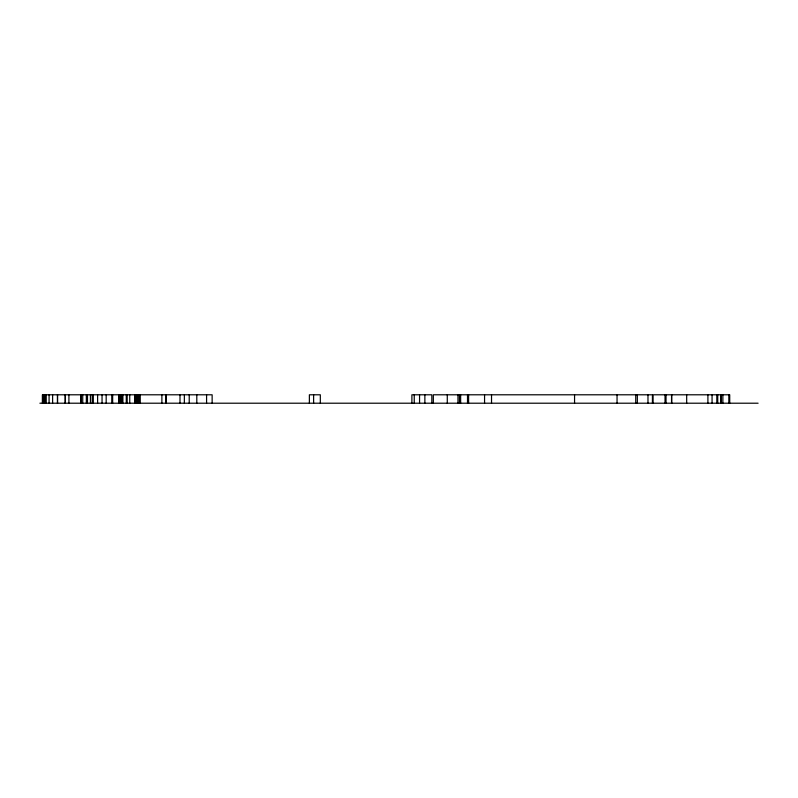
<?xml version="1.0" encoding="UTF-8"?>
<svg xmlns="http://www.w3.org/2000/svg" width="798" height="798" viewBox="0 0 798 798"><rect width="100%" height="100%" fill="white"/><g stroke="black" fill="none" stroke-linecap="round" stroke-linejoin="round"><path stroke-width="1.2" d="M39.9 403.209L758.1 403.209M729.721 403.209L729.721 394.791L721.262 394.791L721.262 403.209M728.833 394.791L728.833 403.209M722.868 394.791L722.868 403.209M720.803 403.209L720.803 394.791L653.073 394.791L653.073 403.209M717.731 394.791L717.731 403.209M716.813 394.791L716.813 403.209M712.065 394.791L712.065 403.209M707.906 394.791L707.906 403.209M686.679 394.791L686.679 403.209M671.687 394.791L671.687 403.209M671.547 394.791L671.547 403.209M666.031 394.791L666.031 403.209M665.033 394.791L665.033 403.209M652.425 403.209L652.425 394.791L433.334 394.791L433.334 403.209M647.976 394.791L647.976 403.209M637.343 394.791L637.343 403.209M635.737 394.791L635.737 403.209M617.044 394.791L617.044 403.209M574.56 394.791L574.56 403.209M491.528 394.791L491.528 403.209M484.566 394.791L484.566 403.209M468.606 394.791L468.606 403.209M467.937 394.791L467.937 403.209M467.508 394.791L467.508 403.209M460.646 394.791L460.646 403.209M459.419 394.791L459.419 403.209M457.972 394.791L457.972 403.209M447.279 394.791L447.279 403.209M431.828 403.209L431.828 394.791L411.888 394.791L411.888 403.209M424.865 394.791L424.865 403.209M419.558 394.791L419.558 403.209M414.242 394.791L414.242 403.209M320.317 403.209L320.317 394.791L309.375 394.791L309.375 403.209M313.624 394.791L313.624 403.209M212.138 403.209L212.138 394.791L42.404 394.791L42.404 403.209M206.582 394.791L206.582 403.209M196.797 394.791L196.797 403.209M189.226 394.791L189.226 403.209M184.358 394.791L184.358 403.209M179.999 394.791L179.999 403.209M166.253 394.791L166.253 403.209M165.954 394.791L165.954 403.209M161.884 394.791L161.884 403.209M139.909 394.791L139.909 403.209M139.73 394.791L139.76 403.209M139.261 394.791L139.261 403.209M138.403 394.791L138.403 403.209M137.276 394.791L137.276 403.209M136.498 394.791L136.498 403.209M135.61 394.791L135.61 403.209M135.052 394.791L135.052 403.209M134.832 394.791L134.832 403.209M129.745 394.791L129.745 403.209M126.852 394.791L126.852 403.209M126.712 394.791L126.712 403.209M126.284 394.791L126.284 403.209M122.912 394.791L122.882 403.209M122.044 394.791L122.044 403.209M121.446 394.791L121.446 403.209M120.797 394.791L120.797 403.209M120.229 394.791L120.229 403.209M119.501 394.791L119.501 403.209M119.241 394.791L119.241 403.209M118.872 394.791L118.872 403.209M112.658 394.791L112.658 403.209M111.77 394.791L111.77 403.209M106.174 394.791L106.174 403.209M102.044 394.791L102.044 403.209M97.615 394.791L97.615 403.209M93.306 394.791L93.306 403.209M92.219 394.791L92.219 403.209M90.423 394.791L90.423 403.209M87.491 394.791L87.491 403.209M86.344 394.791L86.344 403.209M82.733 394.791L82.733 403.209M80.957 394.791L80.957 403.209M80.847 394.791L80.847 403.209M68.907 394.791L68.907 403.209M65.376 394.791L65.376 403.209M65.157 394.791L65.157 403.209M57.556 394.791L57.556 403.209M57.456 394.791L57.456 403.209M52.618 394.791L52.618 403.209M49.077 394.791L49.077 403.209M46.224 394.791L46.224 403.209M45.187 394.791L45.187 403.209M45.057 394.791L45.057 403.209M44.947 394.791L44.947 403.209M44.658 394.791L44.558 403.209M44.259 394.791L44.259 403.209M44.099 394.791L44.099 403.209M43.88 394.791L43.88 403.209M43.501 394.791L43.591 403.209M43.212 394.791L43.212 403.209M43.122 394.791L43.082 403.209M42.563 394.791L42.563 403.209"/></g></svg>
